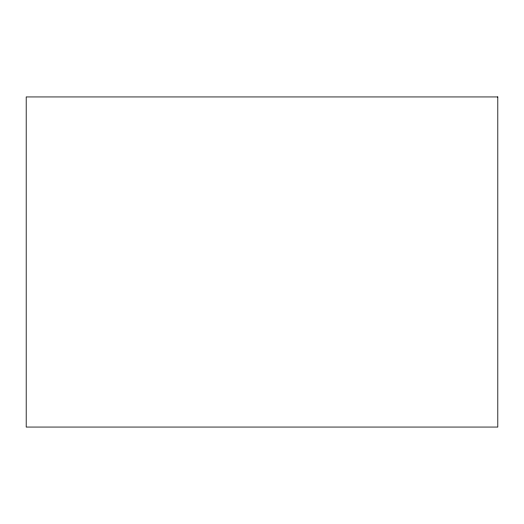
<?xml version="1.0" encoding="UTF-8"?>
<svg xmlns="http://www.w3.org/2000/svg" width="524" height="524" viewBox="0 0 524 524"><rect width="100%" height="100%" fill="white"/><g stroke="black" fill="none" stroke-linecap="round" stroke-linejoin="round"><path stroke-width="0.79" d="M497.8 96.94L26.2 96.94L26.2 427.06L497.8 427.06L497.8 96.94"/></g></svg>
